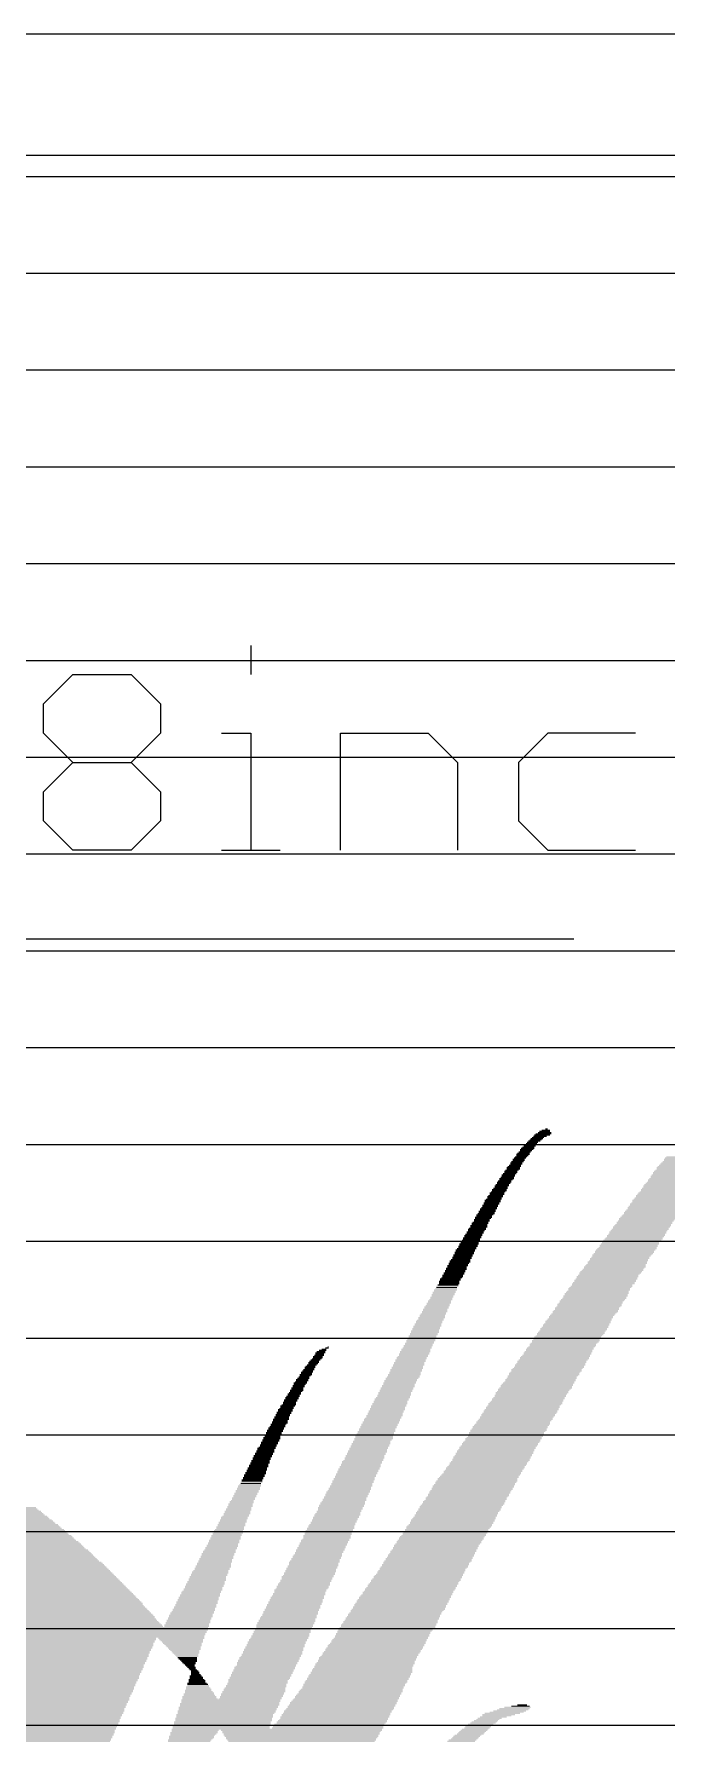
# Model space of a CAD drawing. Extents: x -0.28 to 5.55, y -0.74 to 2.72.
# Drawn here: x 3.5774 to 3.682, y 1.9173 to 2.1995 of the extents above; entities that cross this region are included whole.
import ezdxf

# ---------------------------------------------------------------- set-up
doc = ezdxf.new("R2010")
doc.units = 0
for name, color, linetype in [('1', 22, 'CONTINUOUS'), ('16', 175, 'CONTINUOUS'), ('20', 2, 'CONTINUOUS'), ('21', 253, 'CONTINUOUS'), ('47', 253, 'CONTINUOUS')]:
    doc.layers.add(name, color=color, linetype=linetype)

# ---------------------------------------------------------------- blocks, each defined once
blk = doc.blocks.new('RECT')
blk.add_solid([(-0.5, -0.5), (0.5, -0.5), (-0.5, 0.5), (0.5, 0.5)])

msp = doc.modelspace()

# ---------------------------------------------------------------- linework, layer by layer
at = {"layer": '1'}
for p, q in [((3.356453, 2.179508), (3.908797, 2.179508)), ((3.359708, 2.176), (3.90529, 2.176)), ((3.374554, 2.16), (3.9, 2.16)), ((3.389115, 2.144), (3.9, 2.144)), ((3.39682, 2.128), (3.901289, 2.128)), ((3.404526, 2.112), (3.917289, 2.112)), ((3.411067, 2.096), (3.925289, 2.096)), ((3.413478, 2.08), (3.909289, 2.08)), ((3.41589, 2.064), (3.9, 2.064)), ((3.417698, 2.048), (3.9, 2.048)), ((3.415287, 2.032), (3.9, 2.032)), ((3.412875, 2.016), (3.913289, 2.016)), ((3.410305, 2), (3.908231, 2)), ((3.402599, 1.984), (3.892231, 1.984)), ((3.394894, 1.968), (3.876231, 1.968)), ((3.385688, 1.952), (3.860231, 1.952)), ((3.370843, 1.936), (3.844231, 1.936)), ((3.355997, 1.92), (3.830414, 1.92))]:
    msp.add_line(p, q, dxfattribs=at)
at = {"layer": '16'}
for p, q in [((3.356453, 2.179508), (3.908797, 2.179508)), ((3.359708, 2.176), (3.90529, 2.176)), ((3.374554, 2.16), (3.9, 2.16)), ((3.389115, 2.144), (3.9, 2.144)), ((3.39682, 2.128), (3.901289, 2.128)), ((3.404526, 2.112), (3.917289, 2.112)), ((3.411067, 2.096), (3.925289, 2.096)), ((3.413478, 2.08), (3.909289, 2.08)), ((3.41589, 2.064), (3.9, 2.064)), ((3.417698, 2.048), (3.9, 2.048)), ((3.415287, 2.032), (3.9, 2.032)), ((3.412875, 2.016), (3.913289, 2.016)), ((3.410305, 2), (3.929289, 2)), ((3.402599, 1.984), (4.879213, 1.984)), ((3.394894, 1.968), (4.879213, 1.968)), ((3.385688, 1.952), (4.879213, 1.952)), ((3.370843, 1.936), (4.879213, 1.936)), ((3.355997, 1.92), (3.762414, 1.92))]:
    msp.add_line(p, q, dxfattribs=at)
at = {"layer": '20'}
msp.add_line((4.899213, 2.199508), (0.6, 2.199508), dxfattribs=at)
at = {"layer": '47'}
for p, q in [((3.613215, 2.09848), (3.613215, 2.093643)), ((3.578913, 2.088805), (3.58375, 2.093643)), ((3.58375, 2.093643), (3.593425, 2.093643)), ((3.593425, 2.093643), (3.598263, 2.088805)), ((3.578913, 2.083968), (3.578913, 2.088805)), ((3.598263, 2.088805), (3.598263, 2.083968)), ((3.58375, 2.07913), (3.578913, 2.083968)), ((3.598263, 2.083968), (3.593425, 2.07913)), ((3.608378, 2.083968), (3.613215, 2.083968)), ((3.613215, 2.083968), (3.613215, 2.064618)), ((3.628021, 2.064618), (3.628021, 2.083968)), ((3.628021, 2.083968), (3.642534, 2.083968)), ((3.642534, 2.083968), (3.647371, 2.07913)), ((3.662324, 2.083968), (3.657487, 2.07913)), ((3.676836, 2.083968), (3.662324, 2.083968)), ((3.578913, 2.074293), (3.58375, 2.07913)), ((3.58375, 2.07913), (3.593425, 2.07913)), ((3.593425, 2.07913), (3.598263, 2.074293)), ((3.647371, 2.07913), (3.647371, 2.064618)), ((3.657487, 2.07913), (3.657487, 2.069455)), ((3.578913, 2.069455), (3.578913, 2.074293)), ((3.598263, 2.074293), (3.598263, 2.069455)), ((3.58375, 2.064618), (3.578913, 2.069455)), ((3.598263, 2.069455), (3.593425, 2.064618)), ((3.657487, 2.069455), (3.662324, 2.064618)), ((3.593425, 2.064618), (3.58375, 2.064618)), ((3.608378, 2.064618), (3.618053, 2.064618)), ((3.662324, 2.064618), (3.676836, 2.064618)), ((3.312992, 2.05), (3.666614, 2.05))]:
    msp.add_line(p, q, dxfattribs=at)

# ---------------------------------------------------------------- block references
at = {"layer": '21', "yscale": 0.0002}
for p, xscale in [((3.6618, 2.01815), 0.0018), ((3.662, 2.01835), 0.0014), ((3.6621, 2.01855), 0.0004), ((3.659, 2.01535), 0.0022), ((3.6591, 2.01555), 0.002), ((3.6593, 2.01575), 0.002), ((3.6595, 2.01595), 0.002), ((3.6596, 2.01615), 0.0018), ((3.6598, 2.01635), 0.0018), ((3.6601, 2.01655), 0.002), ((3.6603, 2.01675), 0.002), ((3.6605, 2.01695), 0.002), ((3.6607, 2.01715), 0.002), ((3.661, 2.01735), 0.0022), ((3.6614, 2.01755), 0.0026), ((3.6616, 2.01775), 0.0026), ((3.6618, 2.01795), 0.0022), ((3.6569, 2.01255), 0.002), ((3.6571, 2.01295), 0.002), ((3.6571, 2.01275), 0.002), ((3.6573, 2.01315), 0.002), ((3.6575, 2.01355), 0.002), ((3.6575, 2.01335), 0.002), ((3.6577, 2.01375), 0.002), ((3.6579, 2.01395), 0.002), ((3.6582, 2.01435), 0.0022), ((3.6581, 2.01415), 0.002), ((3.6583, 2.01455), 0.002), ((3.6585, 2.01475), 0.002), ((3.6588, 2.01515), 0.0022), ((3.6587, 2.01495), 0.002), ((3.6849, 2.01255), 0.0084), ((3.6851, 2.01275), 0.0084), ((3.6853, 2.01295), 0.0084), ((3.6855, 2.01315), 0.0084), ((3.6857, 2.01355), 0.0084), ((3.6856, 2.01335), 0.0082), ((3.6859, 2.01375), 0.0084), ((3.6861, 2.01395), 0.0084), ((3.6551, 2.00975), 0.0024), ((3.6552, 2.00995), 0.0022), ((3.6555, 2.01035), 0.0024), ((3.6554, 2.01015), 0.0022), ((3.6556, 2.01055), 0.0022), ((3.6558, 2.01095), 0.0022), ((3.6558, 2.01075), 0.0022), ((3.656, 2.01115), 0.0022), ((3.6562, 2.01155), 0.0022), ((3.6562, 2.01135), 0.0022), ((3.6564, 2.01175), 0.0022), ((3.6566, 2.01215), 0.0022), ((3.6566, 2.01195), 0.0022), ((3.6568, 2.01235), 0.0022), ((3.683, 2.00975), 0.0086), ((3.6832, 2.01015), 0.0086), ((3.6831, 2.00995), 0.0084), ((3.6834, 2.01035), 0.0086), ((3.6836, 2.01075), 0.0086), ((3.6835, 2.01055), 0.0084), ((3.6838, 2.01095), 0.0086), ((3.684, 2.01135), 0.0086), ((3.684, 2.01115), 0.0086), ((3.6842, 2.01155), 0.0086), ((3.6844, 2.01175), 0.0086), ((3.6846, 2.01215), 0.0086), ((3.6845, 2.01195), 0.0084), ((3.6848, 2.01235), 0.0086), ((3.6534, 2.00695), 0.0026), ((3.6536, 2.00735), 0.0026), ((3.6535, 2.00715), 0.0024), ((3.6537, 2.00755), 0.0024), ((3.6539, 2.00795), 0.0024), ((3.6539, 2.00775), 0.0024), ((3.6541, 2.00815), 0.0024), ((3.6543, 2.00855), 0.0024), ((3.6543, 2.00835), 0.0024), ((3.6545, 2.00875), 0.0024), ((3.6547, 2.00915), 0.0024), ((3.6546, 2.00895), 0.0022), ((3.6548, 2.00935), 0.0022), ((3.655, 2.00955), 0.0022), ((3.681, 2.00695), 0.009), ((3.6812, 2.00715), 0.009), ((3.6814, 2.00755), 0.009), ((3.6813, 2.00735), 0.0088), ((3.6816, 2.00775), 0.009), ((3.6817, 2.00795), 0.0088), ((3.6819, 2.00815), 0.0088), ((3.6821, 2.00855), 0.0088), ((3.6821, 2.00835), 0.0088), ((3.6823, 2.00875), 0.0088), ((3.6825, 2.00915), 0.0088), ((3.6825, 2.00895), 0.0088), ((3.6827, 2.00935), 0.0088), ((3.6829, 2.00955), 0.0088), ((3.6517, 2.00395), 0.0028), ((3.6519, 2.00435), 0.0028), ((3.6518, 2.00415), 0.0026), ((3.6521, 2.00455), 0.0028), ((3.6523, 2.00495), 0.0028), ((3.6522, 2.00475), 0.0026), ((3.6525, 2.00535), 0.0028), ((3.6524, 2.00515), 0.0026), ((3.6526, 2.00555), 0.0026), ((3.6528, 2.00595), 0.0026), ((3.6528, 2.00575), 0.0026), ((3.653, 2.00635), 0.0026), ((3.653, 2.00615), 0.0026), ((3.6532, 2.00675), 0.0026), ((3.6532, 2.00655), 0.0026), ((3.6789, 2.00395), 0.0092), ((3.6791, 2.00415), 0.0092), ((3.6793, 2.00435), 0.0092), ((3.6795, 2.00475), 0.0092), ((3.6794, 2.00455), 0.009), ((3.6796, 2.00495), 0.009), ((3.6798, 2.00515), 0.009), ((3.68, 2.00555), 0.009), ((3.6799, 2.00535), 0.0088), ((3.6802, 2.00575), 0.009), ((3.6804, 2.00615), 0.009), ((3.6804, 2.00595), 0.009), ((3.6806, 2.00635), 0.009), ((3.6808, 2.00675), 0.009), ((3.6808, 2.00655), 0.009), ((3.6501, 2.00115), 0.0028), ((3.6503, 2.00155), 0.0028), ((3.6503, 2.00135), 0.0028), ((3.6506, 2.00195), 0.003), ((3.6505, 2.00175), 0.0028), ((3.6507, 2.00215), 0.0028), ((3.6509, 2.00255), 0.0028), ((3.6509, 2.00235), 0.0028), ((3.6511, 2.00295), 0.0028), ((3.651, 2.00275), 0.0026), ((3.6512, 2.00315), 0.0026), ((3.6514, 2.00355), 0.0026), ((3.6514, 2.00335), 0.0026), ((3.6516, 2.00375), 0.0026), ((3.677, 2.00115), 0.0094), ((3.6772, 2.00155), 0.0094), ((3.6772, 2.00135), 0.0094), ((3.6774, 2.00175), 0.0094), ((3.6776, 2.00195), 0.0094), ((3.6778, 2.00235), 0.0094), ((3.6777, 2.00215), 0.0092), ((3.678, 2.00255), 0.0094), ((3.6781, 2.00275), 0.0092), ((3.6783, 2.00315), 0.0092), ((3.6783, 2.00295), 0.0092), ((3.6785, 2.00335), 0.0092), ((3.6788, 2.00375), 0.0094), ((3.6787, 2.00355), 0.0092), ((3.6487, 1.99855), 0.0032), ((3.6487, 1.99835), 0.0032), ((3.6489, 1.99875), 0.0032), ((3.6491, 1.99915), 0.0032), ((3.649, 1.99895), 0.003), ((3.6493, 1.99955), 0.0032), ((3.6492, 1.99935), 0.003), ((3.6494, 1.99975), 0.003), ((3.6496, 2.00015), 0.003), ((3.6496, 1.99995), 0.003), ((3.6498, 2.00055), 0.003), ((3.6497, 2.00035), 0.0028), ((3.65, 2.00095), 0.003), ((3.6499, 2.00075), 0.0028), ((3.675, 1.99835), 0.0098), ((3.6752, 1.99855), 0.0098), ((3.6754, 1.99875), 0.0098), ((3.6755, 1.99895), 0.0096), ((3.6757, 1.99935), 0.0096), ((3.6757, 1.99915), 0.0096), ((3.6759, 1.99955), 0.0096), ((3.676, 1.99975), 0.0094), ((3.6763, 2.00015), 0.0096), ((3.6762, 1.99995), 0.0094), ((3.6765, 2.00035), 0.0096), ((3.6766, 2.00055), 0.0094), ((3.6769, 2.00095), 0.0096), ((3.6768, 2.00075), 0.0094), ((3.6472, 1.99555), 0.0034), ((3.6474, 1.99595), 0.0034), ((3.6473, 1.99575), 0.0032), ((3.6476, 1.99635), 0.0034), ((3.6475, 1.99615), 0.0032), ((3.6478, 1.99675), 0.0034), ((3.6478, 1.99655), 0.0034), ((3.6479, 1.99695), 0.0032), ((3.6481, 1.99735), 0.0032), ((3.6481, 1.99715), 0.0032), ((3.6483, 1.99775), 0.0032), ((3.6483, 1.99755), 0.0032), ((3.6485, 1.99815), 0.0032), ((3.6485, 1.99795), 0.0032), ((3.6734, 1.99575), 0.0102), ((3.6733, 1.99555), 0.01), ((3.6735, 1.99595), 0.01), ((3.6736, 1.99615), 0.0098), ((3.6738, 1.99655), 0.0098), ((3.6738, 1.99635), 0.0098), ((3.674, 1.99675), 0.0098), ((3.6742, 1.99715), 0.0098), ((3.6741, 1.99695), 0.0096), ((3.6743, 1.99735), 0.0096), ((3.6746, 1.99775), 0.0098), ((3.6745, 1.99755), 0.0096), ((3.6748, 1.99795), 0.0098), ((3.675, 1.99815), 0.0098), ((3.6458, 1.99275), 0.0034), ((3.646, 1.99335), 0.0034), ((3.646, 1.99315), 0.0034), ((3.646, 1.99295), 0.0034), ((3.6462, 1.99375), 0.0034), ((3.6462, 1.99355), 0.0034), ((3.6464, 1.99395), 0.0034), ((3.6466, 1.99435), 0.0034), ((3.6466, 1.99415), 0.0034), ((3.6468, 1.99475), 0.0034), ((3.6468, 1.99455), 0.0034), ((3.647, 1.99515), 0.0034), ((3.647, 1.99495), 0.0034), ((3.6472, 1.99535), 0.0034), ((3.6715, 1.99295), 0.0104), ((3.6713, 1.99275), 0.01), ((3.6716, 1.99315), 0.0102), ((3.6718, 1.99355), 0.0102), ((3.6718, 1.99335), 0.0102), ((3.672, 1.99375), 0.0102), ((3.6722, 1.99415), 0.0102), ((3.6721, 1.99395), 0.01), ((3.6723, 1.99435), 0.01), ((3.6726, 1.99475), 0.0102), ((3.6725, 1.99455), 0.01), ((3.6728, 1.99495), 0.0102), ((3.673, 1.99515), 0.0102), ((3.6731, 1.99535), 0.01), ((3.6444, 1.99015), 0.0038), ((3.6444, 1.98995), 0.0038), ((3.6446, 1.99035), 0.0038), ((3.6448, 1.99075), 0.0038), ((3.6447, 1.99055), 0.0036), ((3.645, 1.99115), 0.0038), ((3.6449, 1.99095), 0.0036), ((3.6452, 1.99155), 0.0038), ((3.6451, 1.99135), 0.0036), ((3.6454, 1.99195), 0.0038), ((3.6453, 1.99175), 0.0036), ((3.6455, 1.99215), 0.0036), ((3.6457, 1.99255), 0.0036), ((3.6456, 1.99235), 0.0034), ((3.6696, 1.99015), 0.0106), ((3.6695, 1.98995), 0.0104), ((3.6698, 1.99035), 0.0106), ((3.67, 1.99055), 0.0106), ((3.6702, 1.99095), 0.0106), ((3.6701, 1.99075), 0.0104), ((3.6704, 1.99135), 0.0106), ((3.6703, 1.99115), 0.0104), ((3.6705, 1.99155), 0.0104), ((3.6706, 1.99175), 0.0102), ((3.6708, 1.99215), 0.0102), ((3.6708, 1.99195), 0.0102), ((3.671, 1.99235), 0.0102), ((3.6712, 1.99255), 0.0102), ((3.6431, 1.98735), 0.0044), ((3.643, 1.98715), 0.0042), ((3.6432, 1.98775), 0.0042), ((3.6432, 1.98755), 0.0042), ((3.6434, 1.98795), 0.0042), ((3.6436, 1.98835), 0.0042), ((3.6435, 1.98815), 0.004), ((3.6437, 1.98875), 0.004), ((3.6437, 1.98855), 0.004), ((3.6439, 1.98915), 0.004), ((3.6439, 1.98895), 0.004), ((3.6441, 1.98935), 0.004), ((3.6443, 1.98975), 0.004), ((3.6442, 1.98955), 0.0038), ((3.6676, 1.98715), 0.0106), ((3.6678, 1.98755), 0.0106), ((3.6678, 1.98735), 0.0106), ((3.668, 1.98775), 0.0106), ((3.6682, 1.98795), 0.0106), ((3.6685, 1.98835), 0.0108), ((3.6684, 1.98815), 0.0106), ((3.6686, 1.98855), 0.0106), ((3.6688, 1.98895), 0.0106), ((3.6688, 1.98875), 0.0106), ((3.669, 1.98915), 0.0106), ((3.6692, 1.98955), 0.0106), ((3.6692, 1.98935), 0.0106), ((3.6694, 1.98975), 0.0106), ((3.6416, 1.98435), 0.0046), ((3.6418, 1.98475), 0.0046), ((3.6418, 1.98455), 0.0046), ((3.642, 1.98515), 0.0046), ((3.642, 1.98495), 0.0046), ((3.6422, 1.98555), 0.0046), ((3.6421, 1.98535), 0.0044), ((3.6424, 1.98595), 0.0046), ((3.6423, 1.98575), 0.0044), ((3.6425, 1.98635), 0.0044), ((3.6425, 1.98615), 0.0044), ((3.6427, 1.98675), 0.0044), ((3.6427, 1.98655), 0.0044), ((3.6429, 1.98695), 0.0044), ((3.6658, 1.98435), 0.011), ((3.6661, 1.98475), 0.0112), ((3.666, 1.98455), 0.011), ((3.6662, 1.98495), 0.011), ((3.6664, 1.98515), 0.011), ((3.6666, 1.98555), 0.011), ((3.6666, 1.98535), 0.011), ((3.6668, 1.98575), 0.011), ((3.667, 1.98615), 0.011), ((3.6669, 1.98595), 0.0108), ((3.6671, 1.98635), 0.0108), ((3.6673, 1.98675), 0.0108), ((3.6673, 1.98655), 0.0108), ((3.6675, 1.98695), 0.0108), ((3.6247, 1.98155), 0.0016), ((3.6248, 1.98175), 0.0014), ((3.6251, 1.98195), 0.0012), ((3.6253, 1.98215), 0.0008), ((3.6258, 1.98235), 0.0006), ((3.626, 1.98255), 0.0002), ((3.6404, 1.98175), 0.005), ((3.6403, 1.98155), 0.0048), ((3.6405, 1.98215), 0.0048), ((3.6405, 1.98195), 0.0048), ((3.6407, 1.98235), 0.0048), ((3.6409, 1.98275), 0.0048), ((3.6408, 1.98255), 0.0046), ((3.6411, 1.98315), 0.0048), ((3.641, 1.98295), 0.0046), ((3.6413, 1.98355), 0.0048), ((3.6412, 1.98335), 0.0046), ((3.6415, 1.98395), 0.0048), ((3.6414, 1.98375), 0.0046), ((3.6416, 1.98415), 0.0046), ((3.6639, 1.98155), 0.0112), ((3.6641, 1.98175), 0.0112), ((3.6643, 1.98215), 0.0112), ((3.6642, 1.98195), 0.011), ((3.6644, 1.98235), 0.011), ((3.6646, 1.98255), 0.011), ((3.6648, 1.98295), 0.011), ((3.6648, 1.98275), 0.011), ((3.665, 1.98315), 0.011), ((3.6653, 1.98355), 0.0112), ((3.6652, 1.98335), 0.011), ((3.6654, 1.98375), 0.011), ((3.6656, 1.98415), 0.011), ((3.6656, 1.98395), 0.011), ((3.6226, 1.97855), 0.0018), ((3.6228, 1.97875), 0.0018), ((3.623, 1.97915), 0.0018), ((3.6229, 1.97895), 0.0016), ((3.6231, 1.97935), 0.0016), ((3.6233, 1.97955), 0.0016), ((3.6236, 1.97995), 0.0018), ((3.6235, 1.97975), 0.0016), ((3.6237, 1.98015), 0.0016), ((3.6239, 1.98035), 0.0016), ((3.6241, 1.98055), 0.0016), ((3.6243, 1.98095), 0.0016), ((3.6243, 1.98075), 0.0016), ((3.6245, 1.98115), 0.0016), ((3.6246, 1.98135), 0.0014), ((3.6389, 1.97875), 0.0052), ((3.6389, 1.97855), 0.0052), ((3.6391, 1.97915), 0.0052), ((3.6391, 1.97895), 0.0052), ((3.6393, 1.97955), 0.0052), ((3.6392, 1.97935), 0.005), ((3.6394, 1.97995), 0.005), ((3.6394, 1.97975), 0.005), ((3.6396, 1.98035), 0.005), ((3.6396, 1.98015), 0.005), ((3.6398, 1.98075), 0.005), ((3.6398, 1.98055), 0.005), ((3.64, 1.98095), 0.005), ((3.6402, 1.98135), 0.005), ((3.6401, 1.98115), 0.0048), ((3.6621, 1.97875), 0.0116), ((3.6621, 1.97855), 0.0116), ((3.6623, 1.97895), 0.0116), ((3.6625, 1.97915), 0.0116), ((3.6627, 1.97955), 0.0116), ((3.6626, 1.97935), 0.0114), ((3.6628, 1.97975), 0.0114), ((3.663, 1.98015), 0.0114), ((3.663, 1.97995), 0.0114), ((3.6632, 1.98035), 0.0114), ((3.6634, 1.98075), 0.0114), ((3.6634, 1.98055), 0.0114), ((3.6636, 1.98095), 0.0114), ((3.6637, 1.98115), 0.0112), ((3.6639, 1.98135), 0.0112), ((3.6209, 1.97575), 0.002), ((3.6211, 1.97615), 0.002), ((3.6211, 1.97595), 0.002), ((3.6214, 1.97655), 0.0022), ((3.6213, 1.97635), 0.002), ((3.6215, 1.97675), 0.002), ((3.6217, 1.97715), 0.002), ((3.6217, 1.97695), 0.002), ((3.6219, 1.97735), 0.002), ((3.622, 1.97755), 0.0018), ((3.6223, 1.97795), 0.002), ((3.6222, 1.97775), 0.0018), ((3.6225, 1.97835), 0.002), ((3.6224, 1.97815), 0.0018), ((3.6374, 1.97575), 0.0054), ((3.6376, 1.97615), 0.0054), ((3.6376, 1.97595), 0.0054), ((3.6378, 1.97655), 0.0054), ((3.6377, 1.97635), 0.0052), ((3.638, 1.97695), 0.0054), ((3.6379, 1.97675), 0.0052), ((3.6382, 1.97735), 0.0054), ((3.6381, 1.97715), 0.0052), ((3.6384, 1.97755), 0.0054), ((3.6386, 1.97795), 0.0054), ((3.6385, 1.97775), 0.0052), ((3.6387, 1.97835), 0.0052), ((3.6387, 1.97815), 0.0052), ((3.6603, 1.97575), 0.012), ((3.6605, 1.97615), 0.012), ((3.6604, 1.97595), 0.0118), ((3.6606, 1.97635), 0.0118), ((3.6608, 1.97655), 0.0118), ((3.6609, 1.97675), 0.0116), ((3.6611, 1.97715), 0.0116), ((3.6611, 1.97695), 0.0116), ((3.6613, 1.97735), 0.0116), ((3.6615, 1.97775), 0.0116), ((3.6614, 1.97755), 0.0114), ((3.6617, 1.97815), 0.0116), ((3.6617, 1.97795), 0.0116), ((3.6619, 1.97835), 0.0116), ((3.6195, 1.97295), 0.0024), ((3.6196, 1.97335), 0.0022), ((3.6196, 1.97315), 0.0022), ((3.6198, 1.97375), 0.0022), ((3.6198, 1.97355), 0.0022), ((3.62, 1.97415), 0.0022), ((3.62, 1.97395), 0.0022), ((3.6202, 1.97435), 0.0022), ((3.6204, 1.97475), 0.0022), ((3.6203, 1.97455), 0.002), ((3.6205, 1.97495), 0.002), ((3.6208, 1.97535), 0.0022), ((3.6207, 1.97515), 0.002), ((3.6209, 1.97555), 0.002), ((3.6362, 1.97315), 0.0058), ((3.6361, 1.97295), 0.0056), ((3.6363, 1.97355), 0.0056), ((3.6363, 1.97335), 0.0056), ((3.6365, 1.97395), 0.0056), ((3.6365, 1.97375), 0.0056), ((3.6367, 1.97415), 0.0056), ((3.6369, 1.97455), 0.0056), ((3.6368, 1.97435), 0.0054), ((3.637, 1.97495), 0.0054), ((3.637, 1.97475), 0.0054), ((3.6372, 1.97535), 0.0054), ((3.6372, 1.97515), 0.0054), ((3.6374, 1.97555), 0.0054), ((3.6586, 1.97315), 0.0122), ((3.6585, 1.97295), 0.012), ((3.6587, 1.97335), 0.012), ((3.6589, 1.97355), 0.012), ((3.6591, 1.97395), 0.012), ((3.659, 1.97375), 0.0118), ((3.6592, 1.97415), 0.0118), ((3.6594, 1.97455), 0.0118), ((3.6594, 1.97435), 0.0118), ((3.6597, 1.97495), 0.012), ((3.6596, 1.97475), 0.0118), ((3.6598, 1.97515), 0.0118), ((3.6601, 1.97555), 0.012), ((3.66, 1.97535), 0.0118), ((3.618, 1.97015), 0.0026), ((3.6182, 1.97055), 0.0026), ((3.6181, 1.97035), 0.0024), ((3.6183, 1.97095), 0.0024), ((3.6183, 1.97075), 0.0024), ((3.6185, 1.97135), 0.0024), ((3.6185, 1.97115), 0.0024), ((3.6187, 1.97175), 0.0024), ((3.6187, 1.97155), 0.0024), ((3.6189, 1.97215), 0.0024), ((3.6189, 1.97195), 0.0024), ((3.6191, 1.97235), 0.0024), ((3.6193, 1.97275), 0.0024), ((3.6192, 1.97255), 0.0022), ((3.6347, 1.97015), 0.006), ((3.6349, 1.97055), 0.006), ((3.6349, 1.97035), 0.006), ((3.6351, 1.97075), 0.006), ((3.6353, 1.97115), 0.006), ((3.6352, 1.97095), 0.0058), ((3.6354, 1.97155), 0.0058), ((3.6354, 1.97135), 0.0058), ((3.6356, 1.97195), 0.0058), ((3.6356, 1.97175), 0.0058), ((3.6358, 1.97235), 0.0058), ((3.6358, 1.97215), 0.0058), ((3.636, 1.97275), 0.0058), ((3.6359, 1.97255), 0.0056), ((3.6566, 1.97015), 0.0122), ((3.6568, 1.97035), 0.0122), ((3.657, 1.97055), 0.0122), ((3.6572, 1.97095), 0.0122), ((3.6571, 1.97075), 0.012), ((3.6574, 1.97135), 0.0122), ((3.6574, 1.97115), 0.0122), ((3.6576, 1.97155), 0.0122), ((3.6578, 1.97195), 0.0122), ((3.6578, 1.97175), 0.0122), ((3.658, 1.97215), 0.0122), ((3.6582, 1.97255), 0.0122), ((3.6581, 1.97235), 0.012), ((3.6583, 1.97275), 0.012), ((3.6167, 1.96755), 0.0028), ((3.6167, 1.96735), 0.0028), ((3.6169, 1.96795), 0.0028), ((3.6168, 1.96775), 0.0026), ((3.617, 1.96835), 0.0026), ((3.617, 1.96815), 0.0026), ((3.6172, 1.96875), 0.0026), ((3.6172, 1.96855), 0.0026), ((3.6174, 1.96915), 0.0026), ((3.6174, 1.96895), 0.0026), ((3.6176, 1.96935), 0.0026), ((3.6178, 1.96975), 0.0026), ((3.6177, 1.96955), 0.0024), ((3.618, 1.96995), 0.0026), ((3.6335, 1.96735), 0.0064), ((3.6336, 1.96775), 0.0062), ((3.6336, 1.96755), 0.0062), ((3.6338, 1.96815), 0.0062), ((3.6338, 1.96795), 0.0062), ((3.634, 1.96855), 0.0062), ((3.6339, 1.96835), 0.006), ((3.6341, 1.96895), 0.006), ((3.6341, 1.96875), 0.006), ((3.6343, 1.96935), 0.006), ((3.6343, 1.96915), 0.006), ((3.6345, 1.96975), 0.006), ((3.6345, 1.96955), 0.006), ((3.6347, 1.96995), 0.006), ((3.655, 1.96735), 0.0126), ((3.6551, 1.96755), 0.0124), ((3.6553, 1.96795), 0.0124), ((3.6553, 1.96775), 0.0124), ((3.6555, 1.96835), 0.0124), ((3.6555, 1.96815), 0.0124), ((3.6558, 1.96875), 0.0126), ((3.6557, 1.96855), 0.0124), ((3.6559, 1.96895), 0.0124), ((3.6561, 1.96935), 0.0124), ((3.6561, 1.96915), 0.0124), ((3.6563, 1.96955), 0.0124), ((3.6565, 1.96975), 0.0124), ((3.6566, 1.96995), 0.0122), ((3.6152, 1.96455), 0.003), ((3.6154, 1.96495), 0.003), ((3.6154, 1.96475), 0.003), ((3.6156, 1.96535), 0.003), ((3.6156, 1.96515), 0.003), ((3.6158, 1.96575), 0.003), ((3.6157, 1.96555), 0.0028), ((3.6159, 1.96595), 0.0028), ((3.6161, 1.96635), 0.0028), ((3.6161, 1.96615), 0.0028), ((3.6163, 1.96675), 0.0028), ((3.6163, 1.96655), 0.0028), ((3.6165, 1.96715), 0.0028), ((3.6165, 1.96695), 0.0028), ((3.6321, 1.96455), 0.0064), ((3.6323, 1.96495), 0.0064), ((3.6323, 1.96475), 0.0064), ((3.6325, 1.96535), 0.0064), ((3.6325, 1.96515), 0.0064), ((3.6327, 1.96575), 0.0064), ((3.6326, 1.96555), 0.0062), ((3.6329, 1.96615), 0.0064), ((3.6328, 1.96595), 0.0062), ((3.6331, 1.96655), 0.0064), ((3.633, 1.96635), 0.0062), ((3.6332, 1.96695), 0.0062), ((3.6332, 1.96675), 0.0062), ((3.6334, 1.96715), 0.0062), ((3.6533, 1.96455), 0.0128), ((3.6535, 1.96495), 0.0128), ((3.6534, 1.96475), 0.0126), ((3.6537, 1.96535), 0.0128), ((3.6536, 1.96515), 0.0126), ((3.6538, 1.96555), 0.0126), ((3.654, 1.96595), 0.0126), ((3.654, 1.96575), 0.0126), ((3.6542, 1.96615), 0.0126), ((3.6544, 1.96655), 0.0126), ((3.6544, 1.96635), 0.0126), ((3.6546, 1.96675), 0.0126), ((3.6548, 1.96695), 0.0126), ((3.6549, 1.96715), 0.0124), ((3.614, 1.96175), 0.0034), ((3.6142, 1.96215), 0.0034), ((3.6141, 1.96195), 0.0032), ((3.6143, 1.96255), 0.0032), ((3.6143, 1.96235), 0.0032), ((3.6145, 1.96295), 0.0032), ((3.6145, 1.96275), 0.0032), ((3.6147, 1.96335), 0.0032), ((3.6146, 1.96315), 0.003), ((3.6148, 1.96375), 0.003), ((3.6148, 1.96355), 0.003), ((3.615, 1.96415), 0.003), ((3.615, 1.96395), 0.003), ((3.6152, 1.96435), 0.003), ((3.6309, 1.96195), 0.0068), ((3.6308, 1.96175), 0.0066), ((3.6311, 1.96235), 0.0068), ((3.631, 1.96215), 0.0066), ((3.6313, 1.96275), 0.0068), ((3.6312, 1.96255), 0.0066), ((3.6314, 1.96315), 0.0066), ((3.6314, 1.96295), 0.0066), ((3.6316, 1.96355), 0.0066), ((3.6316, 1.96335), 0.0066), ((3.6318, 1.96375), 0.0066), ((3.632, 1.96415), 0.0066), ((3.6319, 1.96395), 0.0064), ((3.6321, 1.96435), 0.0064), ((3.6516, 1.96195), 0.013), ((3.6515, 1.96175), 0.0128), ((3.6517, 1.96215), 0.0128), ((3.652, 1.96255), 0.013), ((3.6519, 1.96235), 0.0128), ((3.6521, 1.96275), 0.0128), ((3.6523, 1.96295), 0.0128), ((3.6525, 1.96335), 0.0128), ((3.6525, 1.96315), 0.0128), ((3.6527, 1.96355), 0.0128), ((3.6529, 1.96395), 0.0128), ((3.6529, 1.96375), 0.0128), ((3.6531, 1.96435), 0.0128), ((3.6531, 1.96415), 0.0128), ((3.6128, 1.95915), 0.0038), ((3.6128, 1.95895), 0.0038), ((3.613, 1.95955), 0.0038), ((3.6129, 1.95935), 0.0036), ((3.6131, 1.95975), 0.0036), ((3.6133, 1.96015), 0.0036), ((3.6132, 1.95995), 0.0034), ((3.6134, 1.96055), 0.0034), ((3.6134, 1.96035), 0.0034), ((3.6136, 1.96095), 0.0034), ((3.6136, 1.96075), 0.0034), ((3.6138, 1.96135), 0.0034), ((3.6138, 1.96115), 0.0034), ((3.614, 1.96155), 0.0034), ((3.6296, 1.95915), 0.007), ((3.6296, 1.95895), 0.007), ((3.6298, 1.95955), 0.007), ((3.6297, 1.95935), 0.0068), ((3.6299, 1.95995), 0.0068), ((3.6299, 1.95975), 0.0068), ((3.6301, 1.96035), 0.0068), ((3.6301, 1.96015), 0.0068), ((3.6303, 1.96075), 0.0068), ((3.6303, 1.96055), 0.0068), ((3.6305, 1.96115), 0.0068), ((3.6304, 1.96095), 0.0066), ((3.6307, 1.96155), 0.0068), ((3.6306, 1.96135), 0.0066), ((3.6498, 1.95915), 0.0134), ((3.6498, 1.95895), 0.0134), ((3.65, 1.95955), 0.0134), ((3.65, 1.95935), 0.0134), ((3.6502, 1.95975), 0.0134), ((3.6504, 1.96015), 0.0134), ((3.6503, 1.95995), 0.0132), ((3.6506, 1.96035), 0.0134), ((3.6507, 1.96075), 0.0132), ((3.6507, 1.96055), 0.0132), ((3.6509, 1.96095), 0.0132), ((3.651, 1.96115), 0.013), ((3.6512, 1.96135), 0.013), ((3.6514, 1.96155), 0.013), ((3.5001, 1.95595), 0.1552), ((3.6114, 1.95615), 0.0042), ((3.6113, 1.95595), 0.004), ((3.6115, 1.95655), 0.004), ((3.6115, 1.95635), 0.004), ((3.6117, 1.95695), 0.004), ((3.6117, 1.95675), 0.004), ((3.6118, 1.95715), 0.0038), ((3.612, 1.95755), 0.0038), ((3.612, 1.95735), 0.0038), ((3.6122, 1.95795), 0.0038), ((3.6122, 1.95775), 0.0038), ((3.6124, 1.95835), 0.0038), ((3.6124, 1.95815), 0.0038), ((3.6126, 1.95875), 0.0038), ((3.6126, 1.95855), 0.0038), ((3.628, 1.95595), 0.0074), ((3.6282, 1.95635), 0.0074), ((3.6282, 1.95615), 0.0074), ((3.6284, 1.95675), 0.0074), ((3.6284, 1.95655), 0.0074), ((3.6285, 1.95695), 0.0072), ((3.6287, 1.95735), 0.0072), ((3.6287, 1.95715), 0.0072), ((3.6289, 1.95775), 0.0072), ((3.6288, 1.95755), 0.007), ((3.6291, 1.95815), 0.0072), ((3.629, 1.95795), 0.007), ((3.6293, 1.95855), 0.0072), ((3.6292, 1.95835), 0.007), ((3.6294, 1.95875), 0.007), ((3.6479, 1.95615), 0.0136), ((3.6479, 1.95595), 0.0136), ((3.6481, 1.95635), 0.0136), ((3.6483, 1.95655), 0.0136), ((3.6485, 1.95695), 0.0136), ((3.6484, 1.95675), 0.0134), ((3.6486, 1.95715), 0.0134), ((3.6488, 1.95755), 0.0134), ((3.6488, 1.95735), 0.0134), ((3.649, 1.95775), 0.0134), ((3.6492, 1.95815), 0.0134), ((3.6492, 1.95795), 0.0134), ((3.6494, 1.95855), 0.0134), ((3.6494, 1.95835), 0.0134), ((3.6496, 1.95875), 0.0134), ((3.5001, 1.95315), 0.1624), ((3.5001, 1.95335), 0.1616), ((3.5001, 1.95355), 0.1612), ((3.5001, 1.95375), 0.1608), ((3.5001, 1.95395), 0.1604), ((3.5001, 1.95415), 0.1596), ((3.5001, 1.95435), 0.1592), ((3.5001, 1.95455), 0.1588), ((3.5001, 1.95475), 0.158), ((3.5001, 1.95495), 0.1576), ((3.5001, 1.95515), 0.1572), ((3.5001, 1.95535), 0.1568), ((3.5001, 1.95555), 0.156), ((3.5001, 1.95575), 0.1556), ((3.61, 1.95315), 0.0046), ((3.6102, 1.95355), 0.0046), ((3.6101, 1.95335), 0.0044), ((3.6103, 1.95395), 0.0044), ((3.6103, 1.95375), 0.0044), ((3.6105, 1.95435), 0.0044), ((3.6105, 1.95415), 0.0044), ((3.6107, 1.95455), 0.0044), ((3.6109, 1.95495), 0.0044), ((3.6108, 1.95475), 0.0042), ((3.611, 1.95535), 0.0042), ((3.611, 1.95515), 0.0042), ((3.6112, 1.95575), 0.0042), ((3.6112, 1.95555), 0.0042), ((3.6267, 1.95315), 0.0076), ((3.6269, 1.95355), 0.0076), ((3.6268, 1.95335), 0.0074), ((3.6271, 1.95395), 0.0076), ((3.627, 1.95375), 0.0074), ((3.6273, 1.95435), 0.0076), ((3.6272, 1.95415), 0.0074), ((3.6275, 1.95475), 0.0076), ((3.6274, 1.95455), 0.0074), ((3.6276, 1.95495), 0.0074), ((3.6278, 1.95535), 0.0074), ((3.6277, 1.95515), 0.0072), ((3.628, 1.95575), 0.0074), ((3.6279, 1.95555), 0.0072), ((3.6462, 1.95315), 0.0138), ((3.6464, 1.95355), 0.0138), ((3.6464, 1.95335), 0.0138), ((3.6466, 1.95395), 0.0138), ((3.6466, 1.95375), 0.0138), ((3.6468, 1.95415), 0.0138), ((3.6469, 1.95435), 0.0136), ((3.6471, 1.95475), 0.0136), ((3.6471, 1.95455), 0.0136), ((3.6473, 1.95515), 0.0136), ((3.6473, 1.95495), 0.0136), ((3.6475, 1.95535), 0.0136), ((3.6477, 1.95575), 0.0136), ((3.6477, 1.95555), 0.0136), ((3.5001, 1.95035), 0.1692), ((3.5001, 1.95055), 0.1684), ((3.5001, 1.95075), 0.168), ((3.5001, 1.95095), 0.1676), ((3.5001, 1.95115), 0.1672), ((3.5001, 1.95135), 0.1668), ((3.5001, 1.95155), 0.166), ((3.5001, 1.95175), 0.1656), ((3.5001, 1.95195), 0.1652), ((3.5001, 1.95215), 0.1648), ((3.5001, 1.95235), 0.1644), ((3.5001, 1.95255), 0.1636), ((3.5001, 1.95275), 0.1632), ((3.5001, 1.95295), 0.1628), ((3.6088, 1.95055), 0.005), ((3.6088, 1.95035), 0.005), ((3.609, 1.95095), 0.005), ((3.609, 1.95075), 0.005), ((3.6092, 1.95135), 0.005), ((3.6091, 1.95115), 0.0048), ((3.6094, 1.95175), 0.005), ((3.6093, 1.95155), 0.0048), ((3.6095, 1.95215), 0.0048), ((3.6095, 1.95195), 0.0048), ((3.6097, 1.95235), 0.0048), ((3.6098, 1.95275), 0.0046), ((3.6098, 1.95255), 0.0046), ((3.61, 1.95295), 0.0046), ((3.6255, 1.95055), 0.008), ((3.6254, 1.95035), 0.0078), ((3.6256, 1.95075), 0.0078), ((3.6258, 1.95135), 0.0078), ((3.6258, 1.95115), 0.0078), ((3.6258, 1.95095), 0.0078), ((3.626, 1.95175), 0.0078), ((3.626, 1.95155), 0.0078), ((3.6262, 1.95215), 0.0078), ((3.6261, 1.95195), 0.0076), ((3.6264, 1.95255), 0.0078), ((3.6263, 1.95235), 0.0076), ((3.6265, 1.95295), 0.0076), ((3.6265, 1.95275), 0.0076), ((3.6443, 1.95035), 0.014), ((3.6445, 1.95055), 0.014), ((3.6447, 1.95095), 0.014), ((3.6447, 1.95075), 0.014), ((3.6449, 1.95115), 0.014), ((3.6451, 1.95135), 0.014), ((3.6453, 1.95175), 0.014), ((3.6452, 1.95155), 0.0138), ((3.6454, 1.95195), 0.0138), ((3.6456, 1.95235), 0.0138), ((3.6456, 1.95215), 0.0138), ((3.6459, 1.95275), 0.014), ((3.6458, 1.95255), 0.0138), ((3.6461, 1.95295), 0.014), ((3.5001, 1.94755), 0.1752), ((3.5001, 1.94775), 0.1748), ((3.5001, 1.94795), 0.1744), ((3.5001, 1.94815), 0.174), ((3.5001, 1.94835), 0.1736), ((3.5001, 1.94855), 0.1732), ((3.5001, 1.94875), 0.1728), ((3.5001, 1.94895), 0.1724), ((3.5001, 1.94915), 0.1716), ((3.5001, 1.94935), 0.1712), ((3.5001, 1.94955), 0.1708), ((3.5001, 1.94975), 0.1704), ((3.5001, 1.94995), 0.17), ((3.5001, 1.95015), 0.1696), ((3.6075, 1.94755), 0.0056), ((3.6076, 1.94795), 0.0054), ((3.6076, 1.94775), 0.0054), ((3.6078, 1.94835), 0.0054), ((3.6078, 1.94815), 0.0054), ((3.608, 1.94875), 0.0054), ((3.608, 1.94855), 0.0054), ((3.6081, 1.94895), 0.0052), ((3.6083, 1.94935), 0.0052), ((3.6083, 1.94915), 0.0052), ((3.6085, 1.94975), 0.0052), ((3.6085, 1.94955), 0.0052), ((3.6087, 1.95015), 0.0052), ((3.6086, 1.94995), 0.005), ((3.624, 1.94755), 0.0082), ((3.6242, 1.94795), 0.0082), ((3.6241, 1.94775), 0.008), ((3.6243, 1.94815), 0.008), ((3.6245, 1.94855), 0.008), ((3.6244, 1.94835), 0.0078), ((3.6247, 1.94895), 0.008), ((3.6246, 1.94875), 0.0078), ((3.6249, 1.94935), 0.008), ((3.6248, 1.94915), 0.0078), ((3.6251, 1.94975), 0.008), ((3.625, 1.94955), 0.0078), ((3.6253, 1.95015), 0.008), ((3.6252, 1.94995), 0.0078), ((3.6427, 1.94755), 0.0144), ((3.6428, 1.94775), 0.0142), ((3.643, 1.94815), 0.0142), ((3.643, 1.94795), 0.0142), ((3.6432, 1.94835), 0.0142), ((3.6434, 1.94875), 0.0142), ((3.6433, 1.94855), 0.014), ((3.6435, 1.94895), 0.014), ((3.6437, 1.94935), 0.014), ((3.6437, 1.94915), 0.014), ((3.6439, 1.94975), 0.014), ((3.6439, 1.94955), 0.014), ((3.6441, 1.94995), 0.014), ((3.6443, 1.95015), 0.014), ((3.5001, 1.94475), 0.1812), ((3.5001, 1.94495), 0.1808), ((3.5001, 1.94515), 0.1804), ((3.5001, 1.94535), 0.18), ((3.5001, 1.94555), 0.1796), ((3.5001, 1.94575), 0.1792), ((3.5001, 1.94595), 0.1788), ((3.5001, 1.94615), 0.1784), ((3.5001, 1.94635), 0.178), ((3.5001, 1.94655), 0.1776), ((3.5001, 1.94675), 0.1772), ((3.5001, 1.94695), 0.1768), ((3.5001, 1.94715), 0.176), ((3.5001, 1.94735), 0.1756), ((3.6063, 1.94495), 0.006), ((3.6063, 1.94475), 0.006), ((3.6065, 1.94535), 0.006), ((3.6065, 1.94515), 0.006), ((3.6066, 1.94555), 0.0058), ((3.6068, 1.94595), 0.0058), ((3.6068, 1.94575), 0.0058), ((3.607, 1.94635), 0.0058), ((3.607, 1.94615), 0.0058), ((3.6071, 1.94675), 0.0056), ((3.6071, 1.94655), 0.0056), ((3.6073, 1.94715), 0.0056), ((3.6073, 1.94695), 0.0056), ((3.6074, 1.94735), 0.0054), ((3.6227, 1.94475), 0.0084), ((3.6229, 1.94515), 0.0084), ((3.6229, 1.94495), 0.0084), ((3.6231, 1.94555), 0.0084), ((3.6231, 1.94535), 0.0084), ((3.6233, 1.94595), 0.0084), ((3.6232, 1.94575), 0.0082), ((3.6235, 1.94635), 0.0084), ((3.6234, 1.94615), 0.0082), ((3.6237, 1.94695), 0.0084), ((3.6236, 1.94675), 0.0082), ((3.6236, 1.94655), 0.0082), ((3.6238, 1.94715), 0.0082), ((3.6239, 1.94735), 0.008), ((3.641, 1.94475), 0.0146), ((3.6411, 1.94495), 0.0144), ((3.6413, 1.94535), 0.0144), ((3.6413, 1.94515), 0.0144), ((3.6415, 1.94555), 0.0144), ((3.6417, 1.94595), 0.0144), ((3.6416, 1.94575), 0.0142), ((3.6419, 1.94615), 0.0144), ((3.6421, 1.94655), 0.0144), ((3.642, 1.94635), 0.0142), ((3.6423, 1.94695), 0.0144), ((3.6422, 1.94675), 0.0142), ((3.6425, 1.94715), 0.0144), ((3.6426, 1.94735), 0.0142), ((3.5001, 1.94195), 0.1868), ((3.5001, 1.94215), 0.1864), ((3.5001, 1.94235), 0.186), ((3.5001, 1.94255), 0.1856), ((3.5001, 1.94275), 0.1852), ((3.5001, 1.94295), 0.1848), ((3.5001, 1.94315), 0.1844), ((3.5001, 1.94335), 0.184), ((3.5001, 1.94355), 0.1836), ((3.5001, 1.94375), 0.1832), ((3.5001, 1.94395), 0.1828), ((3.5001, 1.94415), 0.1824), ((3.5001, 1.94435), 0.182), ((3.5001, 1.94455), 0.1816), ((3.605, 1.94195), 0.0066), ((3.6051, 1.94215), 0.0064), ((3.6053, 1.94255), 0.0064), ((3.6053, 1.94235), 0.0064), ((3.6055, 1.94295), 0.0064), ((3.6054, 1.94275), 0.0062), ((3.6057, 1.94335), 0.0064), ((3.6056, 1.94315), 0.0062), ((3.6058, 1.94375), 0.0062), ((3.6058, 1.94355), 0.0062), ((3.606, 1.94415), 0.0062), ((3.606, 1.94395), 0.0062), ((3.6061, 1.94455), 0.006), ((3.6061, 1.94435), 0.006), ((3.6214, 1.94235), 0.0086), ((3.6214, 1.94215), 0.0086), ((3.6213, 1.94195), 0.0084), ((3.6216, 1.94255), 0.0086), ((3.6218, 1.94295), 0.0086), ((3.6218, 1.94275), 0.0086), ((3.622, 1.94335), 0.0086), ((3.622, 1.94315), 0.0086), ((3.6221, 1.94355), 0.0084), ((3.6223, 1.94395), 0.0084), ((3.6223, 1.94375), 0.0084), ((3.6226, 1.94455), 0.0086), ((3.6225, 1.94435), 0.0084), ((3.6225, 1.94415), 0.0084), ((3.6392, 1.94195), 0.015), ((3.6393, 1.94215), 0.0148), ((3.6396, 1.94255), 0.015), ((3.6395, 1.94235), 0.0148), ((3.6397, 1.94275), 0.0148), ((3.6399, 1.94315), 0.0148), ((3.6399, 1.94295), 0.0148), ((3.6401, 1.94335), 0.0148), ((3.6402, 1.94355), 0.0146), ((3.6405, 1.94395), 0.0148), ((3.6404, 1.94375), 0.0146), ((3.6406, 1.94415), 0.0146), ((3.6408, 1.94455), 0.0146), ((3.6408, 1.94435), 0.0146), ((3.5001, 1.93915), 0.192), ((3.5001, 1.93935), 0.1916), ((3.5001, 1.93955), 0.1912), ((3.5001, 1.93975), 0.1908), ((3.5001, 1.94015), 0.1904), ((3.5001, 1.93995), 0.1904), ((3.5001, 1.94035), 0.19), ((3.5001, 1.94055), 0.1896), ((3.5001, 1.94075), 0.1892), ((3.5001, 1.94095), 0.1888), ((3.5001, 1.94115), 0.1884), ((3.5001, 1.94135), 0.188), ((3.5001, 1.94155), 0.1876), ((3.5001, 1.94175), 0.1872), ((3.6038, 1.93915), 0.007), ((3.604, 1.93955), 0.007), ((3.6039, 1.93935), 0.0068), ((3.6041, 1.93995), 0.0068), ((3.6041, 1.93975), 0.0068), ((3.6043, 1.94035), 0.0068), ((3.6043, 1.94015), 0.0068), ((3.6045, 1.94075), 0.0068), ((3.6044, 1.94055), 0.0066), ((3.6046, 1.94115), 0.0066), ((3.6046, 1.94095), 0.0066), ((3.6048, 1.94155), 0.0066), ((3.6048, 1.94135), 0.0066), ((3.6049, 1.94175), 0.0064), ((3.62, 1.93915), 0.009), ((3.6202, 1.93955), 0.009), ((3.6202, 1.93935), 0.009), ((3.6204, 1.93995), 0.009), ((3.6203, 1.93975), 0.0088), ((3.6206, 1.94035), 0.009), ((3.6205, 1.94015), 0.0088), ((3.6207, 1.94075), 0.0088), ((3.6207, 1.94055), 0.0088), ((3.6209, 1.94115), 0.0088), ((3.6209, 1.94095), 0.0088), ((3.621, 1.94135), 0.0086), ((3.6212, 1.94175), 0.0086), ((3.6212, 1.94155), 0.0086), ((3.6376, 1.93915), 0.0154), ((3.6378, 1.93955), 0.0154), ((3.6377, 1.93935), 0.0152), ((3.638, 1.93995), 0.0154), ((3.6379, 1.93975), 0.0152), ((3.6381, 1.94015), 0.0152), ((3.6383, 1.94055), 0.0152), ((3.6383, 1.94035), 0.0152), ((3.6385, 1.94075), 0.0152), ((3.6387, 1.94115), 0.0152), ((3.6386, 1.94095), 0.015), ((3.6388, 1.94135), 0.015), ((3.639, 1.94155), 0.015), ((3.6391, 1.94175), 0.0148), ((3.5001, 1.93635), 0.1972), ((3.5001, 1.93655), 0.1968), ((3.5001, 1.93675), 0.1964), ((3.5001, 1.93695), 0.196), ((3.5001, 1.93715), 0.1956), ((3.5001, 1.93735), 0.1952), ((3.5001, 1.93755), 0.1948), ((3.5001, 1.93795), 0.1944), ((3.5001, 1.93775), 0.1944), ((3.5001, 1.93815), 0.194), ((3.5001, 1.93835), 0.1936), ((3.5001, 1.93855), 0.1932), ((3.5001, 1.93875), 0.1928), ((3.5001, 1.93895), 0.1924), ((3.6026, 1.93655), 0.0074), ((3.6026, 1.93635), 0.0074), ((3.6028, 1.93695), 0.0074), ((3.6027, 1.93675), 0.0072), ((3.6029, 1.93735), 0.0072), ((3.6029, 1.93715), 0.0072), ((3.6031, 1.93775), 0.0072), ((3.6031, 1.93755), 0.0072), ((3.6033, 1.93815), 0.0072), ((3.6033, 1.93795), 0.0072), ((3.6035, 1.93855), 0.0072), ((3.6034, 1.93835), 0.007), ((3.6036, 1.93875), 0.007), ((3.6038, 1.93895), 0.007), ((3.6188, 1.93655), 0.0094), ((3.6188, 1.93635), 0.0094), ((3.619, 1.93695), 0.0094), ((3.619, 1.93675), 0.0094), ((3.6192, 1.93735), 0.0094), ((3.6192, 1.93715), 0.0094), ((3.6194, 1.93775), 0.0094), ((3.6193, 1.93755), 0.0092), ((3.6195, 1.93795), 0.0092), ((3.6197, 1.93835), 0.0092), ((3.6196, 1.93815), 0.009), ((3.6198, 1.93875), 0.009), ((3.6198, 1.93855), 0.009), ((3.62, 1.93895), 0.009), ((3.636, 1.93655), 0.0158), ((3.6359, 1.93635), 0.0156), ((3.6361, 1.93675), 0.0156), ((3.6363, 1.93715), 0.0156), ((3.6363, 1.93695), 0.0156), ((3.6364, 1.93735), 0.0154), ((3.6366, 1.93775), 0.0154), ((3.6366, 1.93755), 0.0154), ((3.6368, 1.93795), 0.0154), ((3.637, 1.93835), 0.0154), ((3.6369, 1.93815), 0.0152), ((3.6371, 1.93855), 0.0152), ((3.6374, 1.93895), 0.0154), ((3.6373, 1.93875), 0.0152), ((3.4982, 1.93355), 0.1978), ((3.4984, 1.93395), 0.1978), ((3.4984, 1.93375), 0.1978), ((3.4986, 1.93415), 0.1978), ((3.4987, 1.93435), 0.1976), ((3.5028, 1.93455), 0.2054), ((3.5029, 1.93475), 0.2052), ((3.5031, 1.93515), 0.2052), ((3.5031, 1.93495), 0.2052), ((3.5033, 1.93535), 0.2052), ((3.5034, 1.93555), 0.205), ((3.5036, 1.93575), 0.205), ((3.5037, 1.93595), 0.2048), ((3.5038, 1.93615), 0.2046), ((3.6017, 1.93435), 0.0076), ((3.6017, 1.93415), 0.0072), ((3.6018, 1.93395), 0.007), ((3.6019, 1.93375), 0.0068), ((3.6019, 1.93355), 0.0064), ((3.6175, 1.93375), 0.0096), ((3.6175, 1.93355), 0.0096), ((3.6177, 1.93415), 0.0096), ((3.6177, 1.93395), 0.0096), ((3.6179, 1.93435), 0.0096), ((3.6181, 1.93475), 0.0096), ((3.618, 1.93455), 0.0094), ((3.6182, 1.93515), 0.0094), ((3.6182, 1.93495), 0.0094), ((3.6184, 1.93555), 0.0094), ((3.6184, 1.93535), 0.0094), ((3.6186, 1.93595), 0.0094), ((3.6185, 1.93575), 0.0092), ((3.6187, 1.93615), 0.0092), ((3.6342, 1.93355), 0.0158), ((3.6344, 1.93395), 0.0158), ((3.6343, 1.93375), 0.0156), ((3.6345, 1.93415), 0.0156), ((3.6347, 1.93435), 0.0156), ((3.6349, 1.93475), 0.0156), ((3.6348, 1.93455), 0.0154), ((3.6351, 1.93515), 0.0156), ((3.635, 1.93495), 0.0154), ((3.6353, 1.93555), 0.0156), ((3.6352, 1.93535), 0.0154), ((3.6356, 1.93595), 0.0158), ((3.6355, 1.93575), 0.0156), ((3.6358, 1.93615), 0.0158), ((3.4964, 1.93055), 0.199), ((3.4965, 1.93075), 0.1988), ((3.4967, 1.93115), 0.1988), ((3.4967, 1.93095), 0.1988), ((3.4969, 1.93135), 0.1988), ((3.497, 1.93155), 0.1986), ((3.4972, 1.93195), 0.1986), ((3.4971, 1.93175), 0.1984), ((3.4973, 1.93215), 0.1984), ((3.4975, 1.93235), 0.1984), ((3.4976, 1.93255), 0.1982), ((3.4978, 1.93295), 0.1982), ((3.4978, 1.93275), 0.1982), ((3.498, 1.93315), 0.1982), ((3.4981, 1.93335), 0.198), ((3.602, 1.93335), 0.0062), ((3.6021, 1.93315), 0.006), ((3.6021, 1.93295), 0.0056), ((3.6022, 1.93275), 0.0054), ((3.6023, 1.93255), 0.0052), ((3.6023, 1.93235), 0.0048), ((3.6024, 1.93215), 0.0046), ((3.6025, 1.93195), 0.0044), ((3.6025, 1.93175), 0.004), ((3.6026, 1.93155), 0.0038), ((3.6027, 1.93135), 0.0036), ((3.6027, 1.93115), 0.0032), ((3.6028, 1.93095), 0.003), ((3.6029, 1.93075), 0.0028), ((3.603, 1.93055), 0.0026), ((3.6161, 1.93075), 0.01), ((3.6161, 1.93055), 0.01), ((3.6163, 1.93115), 0.01), ((3.6163, 1.93095), 0.01), ((3.6165, 1.93135), 0.01), ((3.6167, 1.93175), 0.01), ((3.6166, 1.93155), 0.0098), ((3.6168, 1.93215), 0.0098), ((3.6168, 1.93195), 0.0098), ((3.617, 1.93255), 0.0098), ((3.617, 1.93235), 0.0098), ((3.6172, 1.93295), 0.0098), ((3.6171, 1.93275), 0.0096), ((3.6173, 1.93335), 0.0096), ((3.6173, 1.93315), 0.0096), ((3.6324, 1.93075), 0.0162), ((3.6323, 1.93055), 0.016), ((3.6326, 1.93115), 0.0162), ((3.6325, 1.93095), 0.016), ((3.6327, 1.93135), 0.016), ((3.6329, 1.93155), 0.016), ((3.6331, 1.93195), 0.016), ((3.633, 1.93175), 0.0158), ((3.6333, 1.93215), 0.016), ((3.6335, 1.93255), 0.016), ((3.6334, 1.93235), 0.0158), ((3.6337, 1.93275), 0.016), ((3.6339, 1.93315), 0.016), ((3.6338, 1.93295), 0.0158), ((3.634, 1.93335), 0.0158), ((3.4948, 1.92795), 0.1998), ((3.4948, 1.92775), 0.1998), ((3.4949, 1.92815), 0.1996), ((3.4951, 1.92835), 0.1996), ((3.4953, 1.92875), 0.1996), ((3.4952, 1.92855), 0.1994), ((3.4954, 1.92895), 0.1994), ((3.4956, 1.92915), 0.1994), ((3.4958, 1.92955), 0.1994), ((3.4957, 1.92935), 0.1992), ((3.4959, 1.92975), 0.1992), ((3.496, 1.92995), 0.199), ((3.4962, 1.93035), 0.199), ((3.4962, 1.93015), 0.199), ((3.603, 1.93035), 0.0022), ((3.6031, 1.93015), 0.002), ((3.6031, 1.92995), 0.0016), ((3.6032, 1.92975), 0.0014), ((3.6034, 1.92955), 0.0014), ((3.6035, 1.92935), 0.0012), ((3.6037, 1.92915), 0.0012), ((3.6041, 1.92815), 0.002), ((3.6042, 1.92795), 0.0022), ((3.6042, 1.92775), 0.0022), ((3.6039, 1.92895), 0.0012), ((3.604, 1.92875), 0.0014), ((3.604, 1.92855), 0.0014), ((3.6041, 1.92835), 0.0016), ((3.6147, 1.92795), 0.01), ((3.6147, 1.92775), 0.01), ((3.6149, 1.92835), 0.01), ((3.6149, 1.92815), 0.01), ((3.6151, 1.92875), 0.01), ((3.6151, 1.92855), 0.01), ((3.6153, 1.92915), 0.01), ((3.6153, 1.92895), 0.01), ((3.6155, 1.92955), 0.01), ((3.6155, 1.92935), 0.01), ((3.6157, 1.92975), 0.01), ((3.6159, 1.93035), 0.01), ((3.6159, 1.93015), 0.01), ((3.6158, 1.92995), 0.0098), ((3.6309, 1.92775), 0.0168), ((3.6311, 1.92815), 0.0168), ((3.6311, 1.92795), 0.0168), ((3.6313, 1.92835), 0.0168), ((3.6315, 1.92875), 0.0168), ((3.6314, 1.92855), 0.0166), ((3.6316, 1.92915), 0.0166), ((3.6316, 1.92895), 0.0166), ((3.6317, 1.92935), 0.0164), ((3.6319, 1.92975), 0.0164), ((3.6318, 1.92955), 0.0162), ((3.6321, 1.93015), 0.0164), ((3.632, 1.92995), 0.0162), ((3.6322, 1.93035), 0.0162), ((3.4931, 1.92495), 0.2004), ((3.4933, 1.92535), 0.2004), ((3.4933, 1.92515), 0.2004), ((3.4935, 1.92555), 0.2004), ((3.4937, 1.92595), 0.2004), ((3.4936, 1.92575), 0.2002), ((3.4938, 1.92615), 0.2002), ((3.494, 1.92655), 0.2002), ((3.4939, 1.92635), 0.2), ((3.4941, 1.92675), 0.2), ((3.4943, 1.92695), 0.2), ((3.4945, 1.92735), 0.2), ((3.4944, 1.92715), 0.1998), ((3.4946, 1.92755), 0.1998), ((3.6046, 1.92515), 0.005), ((3.6047, 1.92495), 0.0052), ((3.6045, 1.92575), 0.0044), ((3.6046, 1.92555), 0.0046), ((3.6047, 1.92535), 0.0048), ((3.6044, 1.92635), 0.0038), ((3.6045, 1.92615), 0.004), ((3.6046, 1.92595), 0.0042), ((3.6043, 1.92695), 0.0032), ((3.6044, 1.92675), 0.0034), ((3.6045, 1.92655), 0.0036), ((3.6042, 1.92755), 0.0026), ((3.6043, 1.92735), 0.0028), ((3.6043, 1.92715), 0.0028), ((3.6135, 1.92515), 0.0104), ((3.6134, 1.92495), 0.0102), ((3.6137, 1.92555), 0.0104), ((3.6136, 1.92535), 0.0102), ((3.6138, 1.92595), 0.0102), ((3.6138, 1.92575), 0.0102), ((3.6139, 1.92615), 0.01), ((3.6141, 1.92655), 0.01), ((3.6141, 1.92635), 0.01), ((3.6143, 1.92695), 0.01), ((3.6142, 1.92675), 0.0098), ((3.6145, 1.92755), 0.01), ((3.6144, 1.92735), 0.0098), ((3.6144, 1.92715), 0.0098), ((3.6293, 1.92495), 0.0172), ((3.6295, 1.92515), 0.0172), ((3.6297, 1.92555), 0.0172), ((3.6296, 1.92535), 0.017), ((3.6298, 1.92575), 0.017), ((3.6299, 1.92595), 0.0168), ((3.6301, 1.92635), 0.0168), ((3.6301, 1.92615), 0.0168), ((3.6303, 1.92675), 0.0168), ((3.6303, 1.92655), 0.0168), ((3.6306, 1.92715), 0.017), ((3.6305, 1.92695), 0.0168), ((3.6307, 1.92735), 0.0168), ((3.6309, 1.92755), 0.0168), ((3.4917, 1.92235), 0.2012), ((3.4916, 1.92215), 0.201), ((3.4918, 1.92255), 0.201), ((3.492, 1.92295), 0.201), ((3.4919, 1.92275), 0.2008), ((3.4921, 1.92315), 0.2008), ((3.4923, 1.92355), 0.2008), ((3.4923, 1.92335), 0.2008), ((3.4925, 1.92375), 0.2008), ((3.4927, 1.92415), 0.2008), ((3.4926, 1.92395), 0.2006), ((3.4928, 1.92435), 0.2006), ((3.493, 1.92475), 0.2006), ((3.4929, 1.92455), 0.2004), ((3.6092, 1.92235), 0.0162), ((3.6092, 1.92215), 0.0162), ((3.6095, 1.92295), 0.0164), ((3.6094, 1.92275), 0.0162), ((3.6094, 1.92255), 0.0162), ((3.6097, 1.92355), 0.0164), ((3.6097, 1.92335), 0.0164), ((3.6096, 1.92315), 0.0162), ((3.6099, 1.92415), 0.0164), ((3.6099, 1.92395), 0.0164), ((3.6098, 1.92375), 0.0162), ((3.6047, 1.92475), 0.0056), ((3.6047, 1.92455), 0.0056), ((3.6048, 1.92435), 0.0058), ((3.6131, 1.92435), 0.0104), ((3.6133, 1.92475), 0.0104), ((3.6132, 1.92455), 0.0102), ((3.6276, 1.92235), 0.0178), ((3.6276, 1.92215), 0.0178), ((3.6278, 1.92255), 0.0178), ((3.628, 1.92275), 0.0178), ((3.6282, 1.92315), 0.0178), ((3.6281, 1.92295), 0.0176), ((3.6283, 1.92335), 0.0176), ((3.6285, 1.92375), 0.0176), ((3.6285, 1.92355), 0.0176), ((3.6287, 1.92395), 0.0176), ((3.6288, 1.92415), 0.0174), ((3.629, 1.92435), 0.0174), ((3.6292, 1.92475), 0.0174), ((3.6291, 1.92455), 0.0172), ((3.6555, 1.92215), 0.0056), ((3.656, 1.92235), 0.0054), ((3.6565, 1.92255), 0.0052), ((3.6568, 1.92275), 0.005), ((3.6573, 1.92295), 0.0044), ((3.6578, 1.92315), 0.003), ((3.6581, 1.92335), 0.0016), ((3.4901, 1.91955), 0.2016), ((3.4901, 1.91935), 0.2016), ((3.4903, 1.91975), 0.2016), ((3.4905, 1.92015), 0.2016), ((3.4904, 1.91995), 0.2014), ((3.4906, 1.92035), 0.2014), ((3.4908, 1.92075), 0.2014), ((3.4908, 1.92055), 0.2014), ((3.491, 1.92115), 0.2014), ((3.4909, 1.92095), 0.2012), ((3.4911, 1.92135), 0.2012), ((3.4913, 1.92175), 0.2012), ((3.4913, 1.92155), 0.2012), ((3.4915, 1.92195), 0.2012), ((3.6175, 1.91935), 0.0348), ((3.6083, 1.91995), 0.016), ((3.6083, 1.91975), 0.016), ((3.6083, 1.91955), 0.016), ((3.6085, 1.92055), 0.016), ((3.6085, 1.92035), 0.016), ((3.6085, 1.92015), 0.016), ((3.6087, 1.92115), 0.016), ((3.6087, 1.92095), 0.016), ((3.6087, 1.92075), 0.016), ((3.6089, 1.92175), 0.016), ((3.6089, 1.92155), 0.016), ((3.6089, 1.92135), 0.016), ((3.6091, 1.92195), 0.016), ((3.6259, 1.91955), 0.0184), ((3.626, 1.91975), 0.0182), ((3.6262, 1.92015), 0.0182), ((3.6262, 1.91995), 0.0182), ((3.6266, 1.92055), 0.0182), ((3.6265, 1.92035), 0.018), ((3.6267, 1.92075), 0.018), ((3.6269, 1.92095), 0.018), ((3.6271, 1.92135), 0.018), ((3.627, 1.92115), 0.0178), ((3.6273, 1.92175), 0.018), ((3.6272, 1.92155), 0.0178), ((3.6274, 1.92195), 0.0178), ((3.6503, 1.91935), 0.0044), ((3.6506, 1.91955), 0.0042), ((3.6508, 1.91975), 0.0042), ((3.651, 1.91995), 0.0042), ((3.6512, 1.92015), 0.0042), ((3.6516, 1.92035), 0.0042), ((3.6518, 1.92055), 0.0042), ((3.6521, 1.92075), 0.004), ((3.6524, 1.92095), 0.0038), ((3.6527, 1.92115), 0.004), ((3.6533, 1.92135), 0.0044), ((3.6542, 1.92175), 0.0054), ((3.6539, 1.92155), 0.0048), ((3.6548, 1.92195), 0.0058), ((3.489, 1.91735), 0.2018), ((3.4892, 1.91775), 0.2018), ((3.4892, 1.91755), 0.2018), ((3.4894, 1.91815), 0.2018), ((3.4894, 1.91795), 0.2018), ((3.4896, 1.91855), 0.2018), ((3.4896, 1.91835), 0.2018), ((3.4898, 1.91875), 0.2018), ((3.4899, 1.91915), 0.2016), ((3.4899, 1.91895), 0.2016), ((3.6031, 1.91755), 0.0072), ((3.603, 1.91735), 0.007), ((3.6034, 1.91815), 0.0074), ((3.6034, 1.91795), 0.0074), ((3.6033, 1.91775), 0.0072), ((3.6038, 1.91875), 0.0078), ((3.6037, 1.91855), 0.0076), ((3.6036, 1.91835), 0.0074), ((3.604, 1.91915), 0.0078), ((3.6039, 1.91895), 0.0076), ((3.6216, 1.91915), 0.0266), ((3.6216, 1.91895), 0.0262), ((3.6215, 1.91875), 0.026), ((3.6216, 1.91855), 0.0258), ((3.6215, 1.91835), 0.0256), ((3.6216, 1.91815), 0.0254), ((3.6216, 1.91795), 0.025), ((3.6215, 1.91775), 0.0248), ((3.6216, 1.91755), 0.0246), ((3.6216, 1.91735), 0.0242), ((3.648, 1.91735), 0.0046), ((3.6482, 1.91755), 0.0046), ((3.6485, 1.91775), 0.0044), ((3.6487, 1.91795), 0.0044), ((3.6489, 1.91815), 0.0044), ((3.6491, 1.91835), 0.0044), ((3.6495, 1.91855), 0.0044), ((3.6497, 1.91875), 0.0044), ((3.6499, 1.91895), 0.0044), ((3.6501, 1.91915), 0.0044)]:
    msp.add_blockref('RECT', p, dxfattribs=dict(at, xscale=xscale))

doc.saveas('drawing.dxf')
